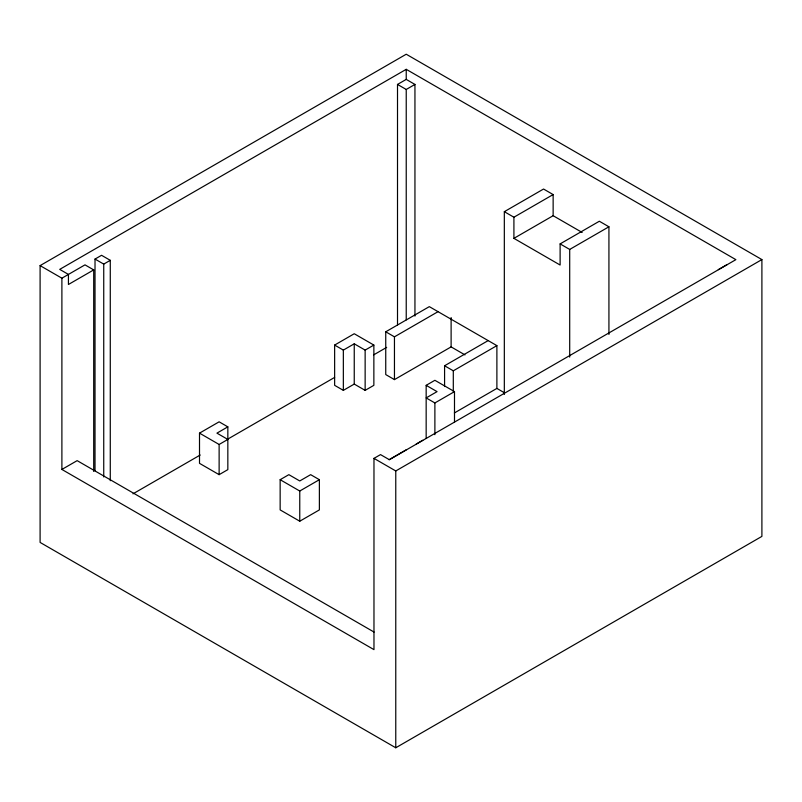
<?xml version="1.0" encoding="UTF-8"?>
<svg xmlns="http://www.w3.org/2000/svg" width="802" height="802" viewBox="0 0 802 802"><rect width="100%" height="100%" fill="white"/><g stroke="black" fill="none" stroke-linecap="round" stroke-linejoin="round"><path stroke-width="1.2" d="M40.1 265.612L406.233 54.225L761.9 259.577L761.9 536.388L395.767 747.775L40.1 542.423L40.1 265.612L61.894 278.194L84.992 264.861L93.714 269.893L93.714 471.476M61.894 278.194L61.894 469.451L373.973 649.63L373.973 458.373L380.519 454.604L389.361 459.706L735.875 259.647L406.233 69.323L59.719 269.382L68.431 274.424L68.431 284.489L93.714 269.893M95.017 470.674L95.017 259.066L101.553 255.297L110.275 260.329L110.275 480.699M397.511 324.83L397.511 84.431L406.233 79.398L414.945 84.431L414.945 316.068M95.017 259.066L103.739 264.099L110.275 260.329M397.511 84.431L406.233 89.463L414.945 84.431M504.328 394.494L504.328 211.678L543.556 189.031L553.139 194.575L553.139 215.708L513.912 238.354L513.912 217.222L553.139 194.575M61.894 469.451L77.152 460.639L374.063 632.066M334.635 345.071L354.243 333.742L373.862 345.071L373.862 385.331L365.141 390.363L354.243 384.078L343.346 390.363L334.635 385.331L334.635 345.071L343.346 350.103L354.243 343.807L365.141 350.103L373.862 345.071M199.508 433.14L219.126 421.822L227.838 426.854L227.838 469.631L219.126 474.664L199.508 463.345L199.508 433.14L219.126 444.468L227.838 439.436L216.941 433.14L227.838 426.854M464.98 354.895L451.115 346.895L394.454 379.607L385.742 374.574L385.742 331.797L429.321 306.635L496.889 345.632L496.889 388.419L454.363 412.97M385.742 331.797L394.454 336.83L438.042 311.667M513.912 238.354L560.117 265.031L560.117 243.898L599.345 221.242L608.929 226.786L608.929 334.464M132.992 493.832L200.209 455.025M227.307 439.376L334.635 377.411M373.662 354.875L386.674 347.366M560.117 243.898L569.701 249.432L608.929 226.786M444.579 386.544L444.579 365.762L488.167 340.599M426.163 438.173L426.163 385.331L434.885 380.298L454.493 391.627L454.493 422.123M444.579 365.762L453.3 370.805L496.889 345.632M280.149 479.696L288.86 474.664L299.758 480.959L310.655 474.664L319.376 479.696L319.376 509.902L299.758 521.22L280.149 509.902L280.149 479.696L299.758 491.024L319.376 479.696M426.163 385.331L437.06 391.627L426.163 397.912L434.885 402.945L454.493 391.627M389.09 459.716L406.233 449.822M416.258 444.027L422.794 440.258M718.311 269.642L727.033 264.61M373.973 458.373L395.767 470.954L761.9 259.577M553.139 215.708L582.152 232.46M504.328 211.678L513.912 217.222M496.889 388.419L504.448 392.779M569.701 249.432L569.701 357.111M453.3 370.805L453.3 391.577M451.115 317.562L451.115 346.895M434.885 402.945L434.885 434.674M406.233 69.323L406.233 79.398M406.233 89.463L406.233 319.848M395.767 470.954L395.767 747.775M394.454 336.83L394.454 379.607M365.141 350.103L365.141 390.363M354.243 343.807L354.243 384.078M343.346 350.103L343.346 390.363M299.758 491.024L299.758 521.22M219.126 444.468L219.126 474.664M103.739 264.099L103.739 476.959"/></g></svg>
